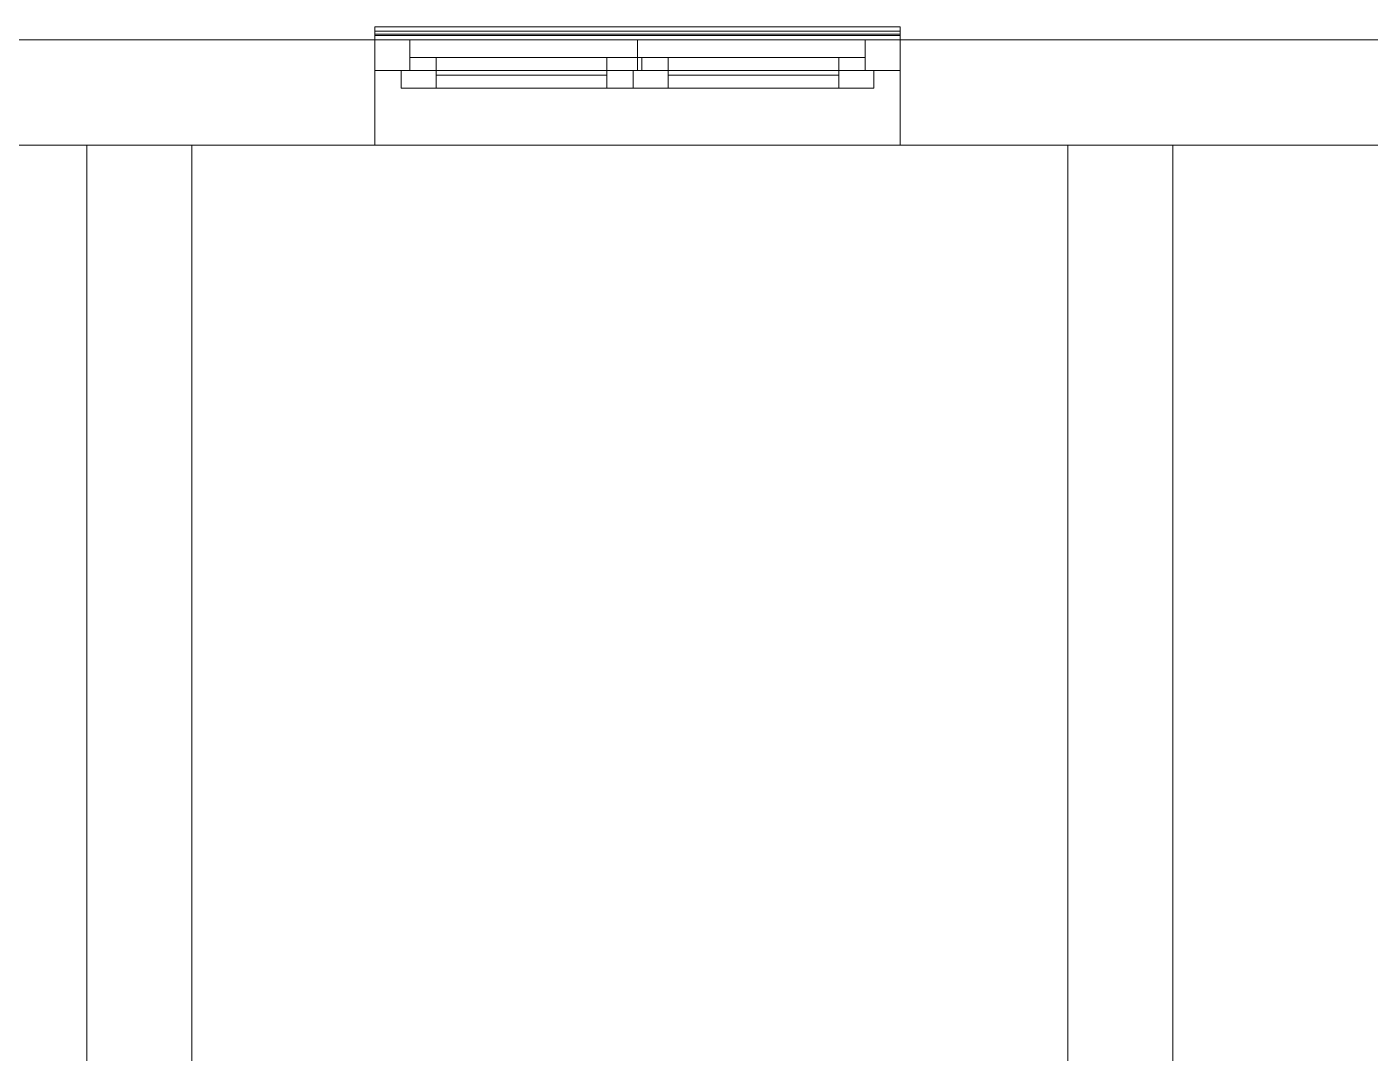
# Model space of a CAD drawing. Header units: metres. Extents: x 9 to 21.7, y 11.5 to 19.
# Drawn here: x 11.614 to 14.682, y 16.689 to 19.032 of the extents above; entities that cross this region are included whole.
import ezdxf

# ---------------------------------------------------------------- set-up
doc = ezdxf.new("R2010")
doc.units = ezdxf.units.M
doc.header["$MEASUREMENT"] = 0
doc.layers.add('Decken Roh', color=7, linetype='Continuous')
doc.layers.add('Wand Aussen', color=7, linetype='Continuous')

# ---------------------------------------------------------------- blocks, each defined once
blk = doc.blocks.new('Fenster_EF9032AF-FE45-C04D-8172-3D3C7234CBE2')
at = {"layer": 'Wand Aussen', "color": 253, "lineweight": 0, "true_color": 0xaa9a86}
mesh = blk.add_polyface(dxfattribs=at)
corners = [(12.4087, 19.0018, 0.9), (13.6087, 19.0018, 0.9), (13.6087, 19.0018, 0.95), (12.4087, 19.0018, 0.95), (13.6087, 19.0118, 0.95), (12.4087, 19.0118, 0.95), (13.6087, 19.0118, 0.94), (12.4087, 19.0118, 0.94), (13.6087, 19.0318, 0.93), (12.4087, 19.0318, 0.93), (13.6087, 19.0318, 0.9), (12.4087, 19.0318, 0.9), (13.6087, 19.0218, 0.9), (12.4087, 19.0218, 0.9), (13.6087, 19.0218, 0.907), (12.4087, 19.0218, 0.907), (13.6087, 19.0148, 0.907), (12.4087, 19.0148, 0.907), (13.6087, 19.0148, 0.9), (12.4087, 19.0148, 0.9)]
mesh.append_faces([[corners[k] for k in face] for face in [(0, 1, 2, 3), (3, 2, 4, 5), (5, 4, 6, 7), (7, 6, 8, 9), (9, 8, 10, 11), (11, 10, 12, 13), (13, 12, 14, 15), (15, 14, 16, 17), (17, 16, 18, 19), (19, 18, 1, 0)]], dxfattribs={"color": 253})
mesh.append_faces([[corners[k] for k in face] for face in [(2, 6, 4)]], dxfattribs={"vtx0": -1, "color": 253})
mesh.append_faces([[corners[k] for k in face] for face in [(3, 7, 0), (0, 7, 19), (1, 6, 2)]], dxfattribs={"vtx0": -1, "vtx1": -1, "color": 253})
mesh.append_faces([[corners[k] for k in face] for face in [(9, 13, 15), (9, 15, 17), (7, 17, 19), (14, 10, 8), (16, 8, 6)]], dxfattribs={"vtx0": -1, "vtx2": -1, "color": 253})
mesh.append_faces([[corners[k] for k in face] for face in [(7, 9, 17), (16, 14, 8), (18, 16, 6), (1, 18, 6)]], dxfattribs={"vtx1": -1, "vtx2": -1, "color": 253})
mesh.append_faces([[corners[k] for k in face] for face in [(9, 11, 13), (3, 5, 7), (14, 12, 10)]], dxfattribs={"vtx2": -1, "color": 253})
at = {"layer": 'Wand Aussen', "color": 254, "lineweight": 0, "true_color": 0xe6e6e6}
mesh = blk.add_polyface(dxfattribs=at)
corners = [(12.4087, 19.0018, 0.9), (12.4887, 19.0018, 0.98), (12.4887, 18.9318, 0.98), (12.4087, 18.9318, 0.9), (12.4887, 19.0018, 2.32), (12.4887, 18.9318, 2.32), (12.4087, 19.0018, 2.4), (12.4087, 18.9318, 2.4)]
mesh.append_faces([[corners[k] for k in face] for face in [(0, 1, 2, 3), (1, 4, 5, 2), (4, 6, 7, 5), (6, 0, 3, 7), (0, 6, 4, 1), (3, 2, 5, 7)]], dxfattribs={"color": 254})
mesh = blk.add_polyface(dxfattribs=at)
corners = [(12.4087, 19.0018, 0.9), (13.6087, 19.0018, 0.9), (13.6087, 18.9318, 0.9), (12.4087, 18.9318, 0.9), (13.5287, 19.0018, 0.98), (13.5287, 18.9318, 0.98), (13.0087, 19.0018, 0.98), (13.0087, 18.9318, 0.98), (12.4887, 19.0018, 0.98), (12.4887, 18.9318, 0.98)]
mesh.append_faces([[corners[k] for k in face] for face in [(0, 1, 2, 3), (1, 4, 5, 2), (4, 6, 7, 5), (6, 8, 9, 7), (8, 0, 3, 9)]], dxfattribs={"color": 254})
mesh.append_faces([[corners[k] for k in face] for face in [(0, 4, 1), (3, 7, 9)]], dxfattribs={"vtx0": -1, "color": 254})
mesh.append_faces([[corners[k] for k in face] for face in [(0, 8, 6, 4), (3, 2, 5, 7)]], dxfattribs={"vtx3": -1, "color": 254})
mesh = blk.add_polyface(dxfattribs=at)
corners = [(12.4087, 19.0018, 2.4), (12.4887, 19.0018, 2.32), (12.4887, 18.9318, 2.32), (12.4087, 18.9318, 2.4), (13.0087, 19.0018, 2.32), (13.0087, 18.9318, 2.32), (13.5287, 19.0018, 2.32), (13.5287, 18.9318, 2.32), (13.6087, 19.0018, 2.4), (13.6087, 18.9318, 2.4)]
mesh.append_faces([[corners[k] for k in face] for face in [(0, 1, 2, 3), (1, 4, 5, 2), (4, 6, 7, 5), (6, 8, 9, 7), (8, 0, 3, 9)]], dxfattribs={"color": 254})
mesh.append_faces([[corners[k] for k in face] for face in [(0, 4, 1), (3, 7, 9)]], dxfattribs={"vtx0": -1, "color": 254})
mesh.append_faces([[corners[k] for k in face] for face in [(0, 8, 6, 4), (3, 2, 5, 7)]], dxfattribs={"vtx3": -1, "color": 254})
mesh = blk.add_polyface(dxfattribs=at)
corners = [(13.6087, 19.0018, 0.9), (13.6087, 19.0018, 2.4), (13.6087, 18.9318, 2.4), (13.6087, 18.9318, 0.9), (13.5287, 19.0018, 2.32), (13.5287, 18.9318, 2.32), (13.5287, 19.0018, 0.98), (13.5287, 18.9318, 0.98)]
mesh.append_faces([[corners[k] for k in face] for face in [(0, 1, 2, 3), (1, 4, 5, 2), (4, 6, 7, 5), (6, 0, 3, 7), (0, 6, 4, 1), (3, 2, 5, 7)]], dxfattribs={"color": 254})
mesh = blk.add_polyface(dxfattribs=at)
corners = [(12.4887, 18.9618, 0.98), (12.5487, 18.9618, 1.04), (12.5487, 18.9318, 1.04), (12.4887, 18.9318, 0.98), (12.5487, 18.9618, 2.26), (12.5487, 18.9318, 2.26), (12.4887, 18.9618, 2.32), (12.4887, 18.9318, 2.32), (13.0187, 18.9618, 0.98), (13.0187, 18.9618, 2.32), (13.0187, 18.9318, 2.32), (13.0187, 18.9318, 0.98), (12.9387, 18.9618, 2.26), (12.9387, 18.9318, 2.26), (12.9387, 18.9618, 1.04), (12.9387, 18.9318, 1.04)]
mesh.append_faces([[corners[k] for k in face] for face in [(0, 1, 2, 3), (1, 4, 5, 2), (4, 6, 7, 5), (6, 0, 3, 7), (0, 6, 4, 1), (3, 2, 5, 7), (8, 9, 10, 11), (9, 12, 13, 10), (12, 14, 15, 13), (14, 8, 11, 15), (8, 14, 12, 9), (11, 10, 13, 15)]], dxfattribs={"color": 254})
mesh = blk.add_polyface(dxfattribs=at)
corners = [(12.4887, 18.9618, 0.98), (13.0187, 18.9618, 0.98), (13.0187, 18.9318, 0.98), (12.4887, 18.9318, 0.98), (12.9387, 18.9618, 1.04), (12.9387, 18.9318, 1.04), (12.5487, 18.9618, 1.04), (12.5487, 18.9318, 1.04), (12.4887, 18.9618, 2.32), (12.5487, 18.9618, 2.26), (12.5487, 18.9318, 2.26), (12.4887, 18.9318, 2.32), (12.9387, 18.9618, 2.26), (12.9387, 18.9318, 2.26), (13.0187, 18.9618, 2.32), (13.0187, 18.9318, 2.32)]
mesh.append_faces([[corners[k] for k in face] for face in [(0, 1, 2, 3), (1, 4, 5, 2), (4, 6, 7, 5), (6, 0, 3, 7), (0, 6, 4, 1), (3, 2, 5, 7), (8, 9, 10, 11), (9, 12, 13, 10), (12, 14, 15, 13), (14, 8, 11, 15), (8, 14, 12, 9), (11, 10, 13, 15)]], dxfattribs={"color": 254})
mesh = blk.add_polyface(dxfattribs=at)
corners = [(13.0187, 18.9618, 0.98), (13.0787, 18.9618, 1.04), (13.0787, 18.9318, 1.04), (13.0187, 18.9318, 0.98), (13.0787, 18.9618, 2.26), (13.0787, 18.9318, 2.26), (13.0187, 18.9618, 2.32), (13.0187, 18.9318, 2.32), (13.5287, 18.9618, 0.98), (13.5287, 18.9318, 0.98), (13.4687, 18.9318, 1.04), (13.4687, 18.9618, 1.04), (13.4687, 18.9318, 2.26), (13.4687, 18.9618, 2.26), (13.5287, 18.9318, 2.32), (13.5287, 18.9618, 2.32)]
mesh.append_faces([[corners[k] for k in face] for face in [(0, 1, 2, 3), (1, 4, 5, 2), (4, 6, 7, 5), (6, 0, 3, 7), (0, 6, 4, 1), (3, 2, 5, 7), (8, 9, 10, 11), (11, 10, 12, 13), (13, 12, 14, 15), (15, 14, 9, 8), (8, 11, 13, 15), (9, 14, 12, 10)]], dxfattribs={"color": 254})
mesh = blk.add_polyface(dxfattribs=at)
corners = [(13.0187, 18.9618, 0.98), (13.5287, 18.9618, 0.98), (13.5287, 18.9318, 0.98), (13.0187, 18.9318, 0.98), (13.4687, 18.9618, 1.04), (13.4687, 18.9318, 1.04), (13.0787, 18.9618, 1.04), (13.0787, 18.9318, 1.04), (13.0187, 18.9618, 2.32), (13.0187, 18.9318, 2.32), (13.5287, 18.9318, 2.32), (13.5287, 18.9618, 2.32), (13.4687, 18.9318, 2.26), (13.4687, 18.9618, 2.26), (13.0787, 18.9318, 2.26), (13.0787, 18.9618, 2.26)]
mesh.append_faces([[corners[k] for k in face] for face in [(0, 1, 2, 3), (1, 4, 5, 2), (4, 6, 7, 5), (6, 0, 3, 7), (0, 6, 4, 1), (3, 2, 5, 7), (8, 9, 10, 11), (11, 10, 12, 13), (13, 12, 14, 15), (15, 14, 9, 8), (8, 11, 13, 15), (9, 14, 12, 10)]], dxfattribs={"color": 254})
mesh = blk.add_polyface(dxfattribs=at)
corners = [(12.4687, 18.9318, 0.96), (12.5487, 18.9318, 1.04), (12.5487, 18.8918, 1.04), (12.4687, 18.8918, 0.96), (12.5487, 18.9318, 2.26), (12.5487, 18.8918, 2.26), (12.4687, 18.9318, 2.34), (12.4687, 18.8918, 2.34), (12.9987, 18.9318, 0.96), (12.9987, 18.9318, 2.34), (12.9987, 18.8918, 2.34), (12.9987, 18.8918, 0.96), (12.9387, 18.9318, 2.26), (12.9387, 18.8918, 2.26), (12.9387, 18.9318, 1.04), (12.9387, 18.8918, 1.04)]
mesh.append_faces([[corners[k] for k in face] for face in [(0, 1, 2, 3), (1, 4, 5, 2), (4, 6, 7, 5), (6, 0, 3, 7), (0, 6, 4, 1), (3, 2, 5, 7), (8, 9, 10, 11), (9, 12, 13, 10), (12, 14, 15, 13), (14, 8, 11, 15), (8, 14, 12, 9), (11, 10, 13, 15)]], dxfattribs={"color": 254})
mesh = blk.add_polyface(dxfattribs=at)
corners = [(12.4687, 18.9318, 0.96), (12.9987, 18.9318, 0.96), (12.9987, 18.8918, 0.96), (12.4687, 18.8918, 0.96), (12.9387, 18.9318, 1.04), (12.9387, 18.8918, 1.04), (12.5487, 18.9318, 1.04), (12.5487, 18.8918, 1.04), (12.4687, 18.9318, 2.34), (12.5487, 18.9318, 2.26), (12.5487, 18.8918, 2.26), (12.4687, 18.8918, 2.34), (12.9387, 18.9318, 2.26), (12.9387, 18.8918, 2.26), (12.9987, 18.9318, 2.34), (12.9987, 18.8918, 2.34)]
mesh.append_faces([[corners[k] for k in face] for face in [(0, 1, 2, 3), (1, 4, 5, 2), (4, 6, 7, 5), (6, 0, 3, 7), (0, 6, 4, 1), (3, 2, 5, 7), (8, 9, 10, 11), (9, 12, 13, 10), (12, 14, 15, 13), (14, 8, 11, 15), (8, 14, 12, 9), (11, 10, 13, 15)]], dxfattribs={"color": 254})
at = {"layer": 'Wand Aussen', "color": 7, "lineweight": 0, "true_color": 0xfafaff}
mesh = blk.add_polyface(dxfattribs=at)
corners = [(12.5487, 18.9318, 1.04), (12.9387, 18.9318, 1.04), (12.9387, 18.9218, 1.04), (12.5487, 18.9218, 1.04), (12.9387, 18.9318, 2.26), (12.9387, 18.9218, 2.26), (12.5487, 18.9318, 2.26), (12.5487, 18.9218, 2.26)]
mesh.append_faces([[corners[k] for k in face] for face in [(0, 1, 2, 3), (1, 4, 5, 2), (4, 6, 7, 5), (6, 0, 3, 7), (0, 6, 4, 1), (3, 2, 5, 7)]], dxfattribs={"color": 7})
at = {"layer": 'Wand Aussen', "color": 254, "lineweight": 0, "true_color": 0xe6e6e6}
mesh = blk.add_polyface(dxfattribs=at)
corners = [(12.9987, 18.9318, 0.96), (13.0787, 18.9318, 1.04), (13.0787, 18.8918, 1.04), (12.9987, 18.8918, 0.96), (13.0787, 18.9318, 2.26), (13.0787, 18.8918, 2.26), (12.9987, 18.9318, 2.34), (12.9987, 18.8918, 2.34), (13.5487, 18.9318, 0.96), (13.5487, 18.8918, 0.96), (13.4687, 18.8918, 1.04), (13.4687, 18.9318, 1.04), (13.4687, 18.8918, 2.26), (13.4687, 18.9318, 2.26), (13.5487, 18.8918, 2.34), (13.5487, 18.9318, 2.34)]
mesh.append_faces([[corners[k] for k in face] for face in [(0, 1, 2, 3), (1, 4, 5, 2), (4, 6, 7, 5), (6, 0, 3, 7), (0, 6, 4, 1), (3, 2, 5, 7), (8, 9, 10, 11), (11, 10, 12, 13), (13, 12, 14, 15), (15, 14, 9, 8), (8, 11, 13, 15), (9, 14, 12, 10)]], dxfattribs={"color": 254})
mesh = blk.add_polyface(dxfattribs=at)
corners = [(12.9987, 18.9318, 0.96), (13.5487, 18.9318, 0.96), (13.5487, 18.8918, 0.96), (12.9987, 18.8918, 0.96), (13.4687, 18.9318, 1.04), (13.4687, 18.8918, 1.04), (13.0787, 18.9318, 1.04), (13.0787, 18.8918, 1.04), (12.9987, 18.9318, 2.34), (12.9987, 18.8918, 2.34), (13.5487, 18.8918, 2.34), (13.5487, 18.9318, 2.34), (13.4687, 18.8918, 2.26), (13.4687, 18.9318, 2.26), (13.0787, 18.8918, 2.26), (13.0787, 18.9318, 2.26)]
mesh.append_faces([[corners[k] for k in face] for face in [(0, 1, 2, 3), (1, 4, 5, 2), (4, 6, 7, 5), (6, 0, 3, 7), (0, 6, 4, 1), (3, 2, 5, 7), (8, 9, 10, 11), (11, 10, 12, 13), (13, 12, 14, 15), (15, 14, 9, 8), (8, 11, 13, 15), (9, 14, 12, 10)]], dxfattribs={"color": 254})
at = {"layer": 'Wand Aussen', "color": 7, "lineweight": 0, "true_color": 0xfafaff}
mesh = blk.add_polyface(dxfattribs=at)
corners = [(13.0787, 18.9318, 1.04), (13.4687, 18.9318, 1.04), (13.4687, 18.9218, 1.04), (13.0787, 18.9218, 1.04), (13.4687, 18.9318, 2.26), (13.4687, 18.9218, 2.26), (13.0787, 18.9318, 2.26), (13.0787, 18.9218, 2.26)]
mesh.append_faces([[corners[k] for k in face] for face in [(0, 1, 2, 3), (1, 4, 5, 2), (4, 6, 7, 5), (6, 0, 3, 7), (0, 6, 4, 1), (3, 2, 5, 7)]], dxfattribs={"color": 7})
blk = doc.blocks.new('Wand_3AC1F995-224B-124E-B0E9-405146886B2D', base_point=(11.9912, 14.5018))
at = {"layer": 'Wand Aussen', "color": 253, "lineweight": 0, "true_color": 0xa8a99e}
mesh = blk.add_polyface(dxfattribs=at)
corners = [(11.9912, 15.0911), (11.9912, 15.0911, 2.01), (11.9912, 15.9761, 2.01), (11.9912, 15.9761), (11.9912, 18.7618), (11.9912, 18.7618, 2.5), (11.9912, 14.7418, 2.5), (11.9912, 14.7418), (11.7512, 15.0911), (11.7512, 15.0911, 2.01), (11.7512, 15.9761, 2.01), (11.7512, 15.9761), (11.7512, 18.7618), (11.7512, 18.7618, 2.5), (11.7512, 14.7418, 2.5), (11.7512, 14.7418)]
mesh.append_faces([[corners[k] for k in face] for face in [(1, 0, 8, 9), (2, 1, 9, 10), (3, 2, 10, 11), (3, 11, 12, 4), (13, 5, 4, 12), (14, 6, 5, 13), (7, 6, 14, 15), (8, 0, 7, 15)]], dxfattribs={"color": 253})
mesh.append_faces([[corners[k] for k in face] for face in [(4, 2, 3), (15, 9, 8)]], dxfattribs={"vtx0": -1, "color": 253})
mesh.append_faces([[corners[k] for k in face] for face in [(7, 1, 6), (12, 10, 13)]], dxfattribs={"vtx0": -1, "vtx1": -1, "color": 253})
mesh.append_faces([[corners[k] for k in face] for face in [(1, 5, 6), (10, 14, 13)]], dxfattribs={"vtx0": -1, "vtx2": -1, "color": 253})
mesh.append_faces([[corners[k] for k in face] for face in [(0, 1, 7), (11, 10, 12)]], dxfattribs={"vtx1": -1, "color": 253})
mesh.append_faces([[corners[k] for k in face] for face in [(1, 2, 5), (4, 5, 2), (10, 9, 14), (15, 14, 9)]], dxfattribs={"vtx1": -1, "vtx2": -1, "color": 253})
blk = doc.blocks.new('Wand_FBA75A08-97AA-2E4E-88E2-66DD7F361D7F', base_point=(21.6912, 19.0018))
at = {"layer": 'Wand Aussen', "color": 253, "lineweight": 0, "true_color": 0xa8a99e}
mesh = blk.add_polyface(dxfattribs=at)
corners = [(16.9869, 19.0018, 2.01), (16.9869, 19.0018), (9.2312, 19.0018), (9.2312, 19.0018, 2.5), (21.6912, 19.0018, 2.5), (21.6912, 19.0018), (18.4969, 19.0018), (18.4969, 19.0018, 2.01), (16.009, 19.0018, 2.4), (14.809, 19.0018, 2.4), (14.809, 19.0018, 0.9), (16.009, 19.0018, 0.9), (9.8869, 19.0018, 0.9), (11.0869, 19.0018, 0.9), (11.0869, 19.0018, 2.4), (9.8869, 19.0018, 2.4), (13.6087, 19.0018, 2.4), (12.4087, 19.0018, 2.4), (12.4087, 19.0018, 0.9), (13.6087, 19.0018, 0.9), (16.9869, 18.7618, 2.01), (16.9869, 18.7618), (9.2312, 18.7618), (9.2312, 18.7618, 2.5), (21.6912, 18.7618, 2.5), (21.6912, 18.7618), (18.4969, 18.7618), (18.4969, 18.7618, 2.01), (16.009, 18.7618, 2.4), (14.809, 18.7618, 2.4), (14.809, 18.7618, 0.9), (16.009, 18.7618, 0.9), (9.8869, 18.7618, 0.9), (11.0869, 18.7618, 0.9), (11.0869, 18.7618, 2.4), (9.8869, 18.7618, 2.4), (13.6087, 18.7618, 2.4), (12.4087, 18.7618, 2.4), (12.4087, 18.7618, 0.9), (13.6087, 18.7618, 0.9)]
mesh.append_faces([[corners[k] for k in face] for face in [(1, 0, 20, 21), (1, 21, 22, 2), (2, 22, 23, 3), (3, 23, 24, 4), (24, 25, 5, 4), (26, 6, 5, 25), (7, 6, 26, 27), (0, 7, 27, 20), (28, 29, 9, 8), (29, 30, 10, 9), (30, 31, 11, 10), (31, 28, 8, 11), (13, 12, 32, 33), (14, 13, 33, 34), (15, 14, 34, 35), (12, 15, 35, 32), (36, 37, 17, 16), (37, 38, 18, 17), (38, 39, 19, 18), (39, 36, 16, 19)]], dxfattribs={"color": 253})
mesh.append_faces([[corners[k] for k in face] for face in [(25, 27, 26)]], dxfattribs={"vtx0": -1, "color": 253})
mesh.append_faces([[corners[k] for k in face] for face in [(2, 10, 1), (1, 11, 0), (5, 7, 4), (21, 33, 22), (22, 32, 23)]], dxfattribs={"vtx0": -1, "vtx1": -1, "color": 253})
mesh.append_faces([[corners[k] for k in face] for face in [(16, 14, 4), (8, 16, 4), (7, 8, 4), (2, 12, 10), (37, 29, 23), (35, 37, 23), (24, 28, 27), (21, 31, 33)]], dxfattribs={"vtx0": -1, "vtx1": -1, "vtx2": -1, "color": 253})
mesh.append_faces([[corners[k] for k in face] for face in [(14, 3, 4), (3, 15, 12), (13, 17, 18), (19, 9, 10), (1, 10, 11), (29, 24, 23), (20, 28, 31), (30, 36, 39), (38, 34, 33), (22, 33, 32)]], dxfattribs={"vtx0": -1, "vtx2": -1, "color": 253})
mesh.append_faces([[corners[k] for k in face] for face in [(6, 7, 5)]], dxfattribs={"vtx1": -1, "color": 253})
mesh.append_faces([[corners[k] for k in face] for face in [(14, 15, 3), (7, 0, 8), (13, 14, 17), (19, 16, 9), (11, 8, 0), (2, 3, 12), (29, 28, 24), (20, 27, 28), (30, 29, 36), (38, 37, 34), (32, 35, 23), (25, 24, 27), (21, 20, 31)]], dxfattribs={"vtx1": -1, "vtx2": -1, "color": 253})
blk = doc.blocks.new('Wand_B0FFB395-048E-7F4D-9F99-54D2674AABD3', base_point=(13.9912, 19.0018))
at = {"layer": 'Wand Aussen', "color": 253, "lineweight": 0, "true_color": 0xa8a99e}
mesh = blk.add_polyface(dxfattribs=at)
corners = [(14.2312, 15.0911), (14.2312, 15.0911, 2.01), (14.2312, 15.9761, 2.01), (14.2312, 15.9761), (14.2312, 18.7618), (14.2312, 18.7618, 2.5), (14.2312, 11.7418, 2.5), (14.2312, 11.7418), (13.9912, 15.0911), (13.9912, 15.0911, 2.01), (13.9912, 15.9761, 2.01), (13.9912, 15.9761), (13.9912, 18.7618), (13.9912, 18.7618, 2.5), (13.9912, 11.7418, 2.5), (13.9912, 11.7418)]
mesh.append_faces([[corners[k] for k in face] for face in [(1, 0, 8, 9), (2, 1, 9, 10), (3, 2, 10, 11), (3, 11, 12, 4), (12, 13, 5, 4), (5, 13, 14, 6), (6, 14, 15, 7), (8, 0, 7, 15)]], dxfattribs={"color": 253})
mesh.append_faces([[corners[k] for k in face] for face in [(4, 2, 3), (15, 9, 8)]], dxfattribs={"vtx0": -1, "color": 253})
mesh.append_faces([[corners[k] for k in face] for face in [(7, 1, 6), (12, 10, 13)]], dxfattribs={"vtx0": -1, "vtx1": -1, "color": 253})
mesh.append_faces([[corners[k] for k in face] for face in [(1, 5, 6), (10, 14, 13)]], dxfattribs={"vtx0": -1, "vtx2": -1, "color": 253})
mesh.append_faces([[corners[k] for k in face] for face in [(0, 1, 7), (11, 10, 12)]], dxfattribs={"vtx1": -1, "color": 253})
mesh.append_faces([[corners[k] for k in face] for face in [(1, 2, 5), (4, 5, 2), (10, 9, 14), (15, 14, 9)]], dxfattribs={"vtx1": -1, "vtx2": -1, "color": 253})
blk = doc.blocks.new('Decke_184DDD20-6C3E-E545-BDAB-9126F6032FE1', base_point=(8.9912, 19.0018))
at = {"layer": 'Decken Roh', "color": 253, "lineweight": 0, "true_color": 0xa8a99e}
mesh = blk.add_polyface(dxfattribs=at)
corners = [(21.6912, 11.5018, -0.1), (21.6912, 19.0018, -0.1), (21.6912, 19.0018, -0.06), (21.6912, 11.5018, -0.06), (21.6912, 11.5018, -0.3), (21.6912, 19.0018, -0.3), (8.9912, 19.0018, -0.1), (8.9912, 19.0018, -0.06), (21.6912, 19.0018), (21.6912, 11.5018), (8.9912, 11.5018, -0.1), (8.9912, 11.5018, -0.06), (8.9912, 11.5018, -0.3), (8.9912, 19.0018, -0.3), (8.9912, 19.0018), (8.9912, 11.5018)]
mesh.append_faces([[corners[k] for k in face] for face in [(0, 1, 2, 3), (1, 6, 7, 2), (10, 0, 3, 11), (6, 10, 11, 7)]], dxfattribs={"color": 2})
mesh.append_faces([[corners[k] for k in face] for face in [(3, 2, 8, 9), (2, 7, 14, 8), (8, 14, 15, 9), (11, 3, 9, 15), (7, 11, 15, 14)]], dxfattribs={"color": 8})
mesh.append_faces([[corners[k] for k in face] for face in [(1, 0, 4, 5), (0, 10, 12, 4), (12, 13, 5, 4), (6, 1, 5, 13), (10, 6, 13, 12)]], dxfattribs={"color": 253})
blk = doc.blocks.new('Decke_2B239743-7579-A04A-9CF8-B71A60B658FD', base_point=(8.9912, 19.0018))
at = {"layer": 'Decken Roh', "color": 253, "lineweight": 0, "true_color": 0xa8a99e}
mesh = blk.add_polyface(dxfattribs=at)
corners = [(21.6912, 11.5018, 2.7), (21.6912, 19.0018, 2.7), (21.6912, 19.0018, 2.9), (21.6912, 11.5018, 2.9), (21.6912, 11.5018, 2.5), (21.6912, 19.0018, 2.5), (8.9912, 19.0018, 2.7), (8.9912, 19.0018, 2.9), (21.6912, 19.0018, 2.95), (21.6912, 11.5018, 2.95), (8.9912, 11.5018, 2.7), (8.9912, 11.5018, 2.9), (8.9912, 11.5018, 2.5), (8.9912, 19.0018, 2.5), (8.9912, 19.0018, 2.95), (21.6912, 19.0018, 2.98), (21.6912, 11.5018, 2.98), (8.9912, 11.5018, 2.95), (8.9912, 19.0018, 2.98), (8.9912, 11.5018, 2.98)]
mesh.append_faces([[corners[k] for k in face] for face in [(0, 1, 2, 3), (1, 6, 7, 2), (10, 0, 3, 11), (6, 10, 11, 7)]], dxfattribs={"color": 2})
mesh.append_faces([[corners[k] for k in face] for face in [(3, 2, 8, 9), (2, 7, 14, 8), (11, 3, 9, 17), (7, 11, 17, 14)]], dxfattribs={"color": 7})
mesh.append_faces([[corners[k] for k in face] for face in [(1, 0, 4, 5), (0, 10, 12, 4), (12, 13, 5, 4), (6, 1, 5, 13), (10, 6, 13, 12)]], dxfattribs={"color": 253})
mesh.append_faces([[corners[k] for k in face] for face in [(9, 8, 15, 16), (8, 14, 18, 15), (15, 18, 19, 16), (17, 9, 16, 19), (14, 17, 19, 18)]], dxfattribs={"color": 254})

msp = doc.modelspace()

# ---------------------------------------------------------------- block references
at = {"layer": 'Decken Roh', "linetype": 'Continuous'}
for name in ['Decke_184DDD20-6C3E-E545-BDAB-9126F6032FE1', 'Decke_2B239743-7579-A04A-9CF8-B71A60B658FD']:
    msp.add_blockref(name, (8.9912, 19.0018), dxfattribs=at)
at = {"layer": 'Wand Aussen', "linetype": 'Continuous'}
msp.add_blockref('Fenster_EF9032AF-FE45-C04D-8172-3D3C7234CBE2', (0, 0), dxfattribs=at)
at = {"layer": 'Wand Aussen'}
for name, p in [('Wand_FBA75A08-97AA-2E4E-88E2-66DD7F361D7F', (21.6912, 19.0018)), ('Wand_3AC1F995-224B-124E-B0E9-405146886B2D', (11.9912, 14.5018)), ('Wand_B0FFB395-048E-7F4D-9F99-54D2674AABD3', (13.9912, 19.0018))]:
    msp.add_blockref(name, p, dxfattribs=at)

doc.saveas('drawing.dxf')
